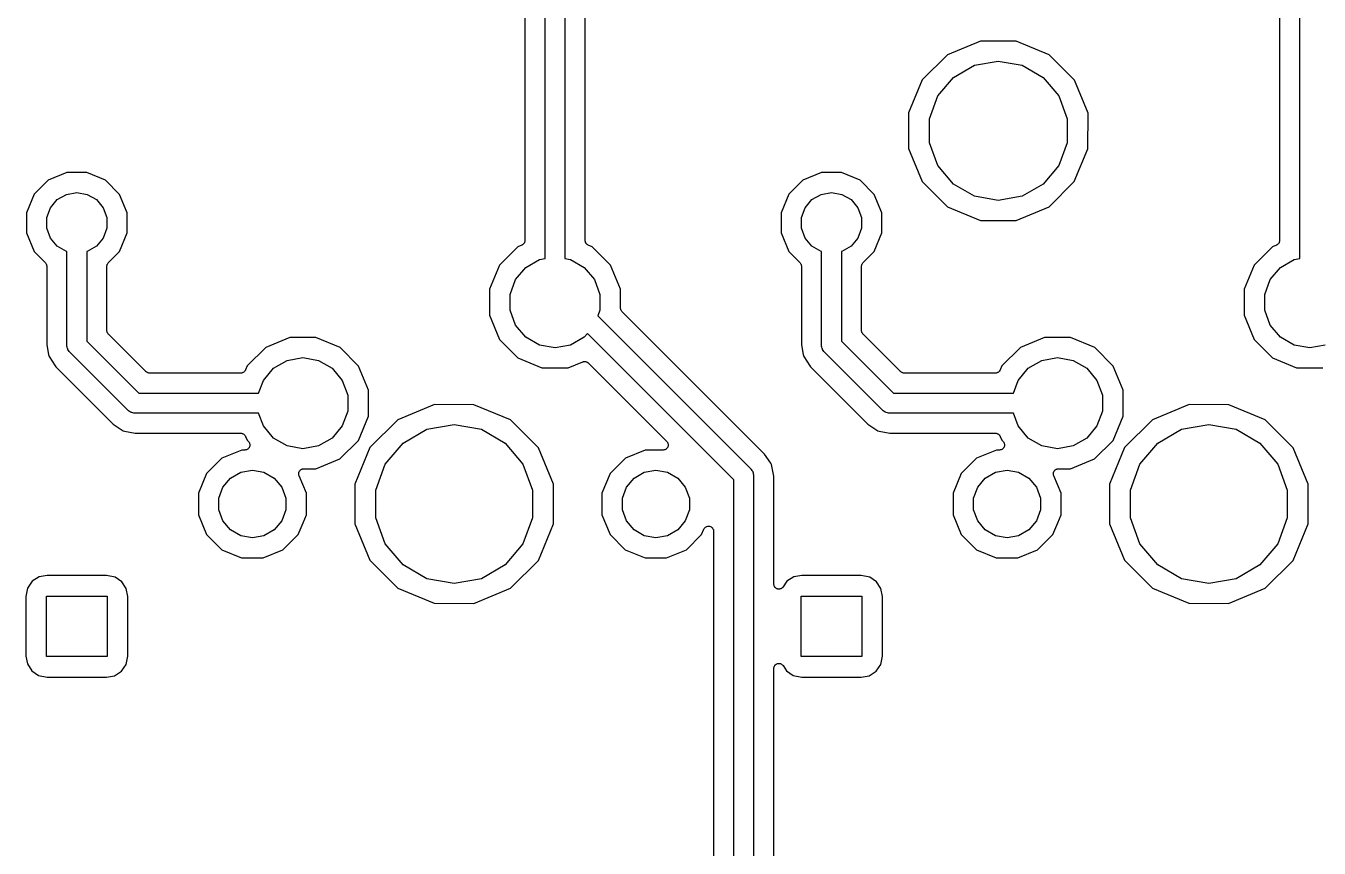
# Model space of a CAD drawing. Extents: x 30 to 169, y -146 to -30.
# Drawn here: x 57.72 to 90.28, y -87.67 to -66.96 of the extents above; entities that cross this region are included whole.
import ezdxf

# ---------------------------------------------------------------- set-up
doc = ezdxf.new("R2010")
doc.units = 0
doc.header["$MEASUREMENT"] = 0
doc.layers.add('BLACK', color=7, linetype='CONTINUOUS')

msp = doc.modelspace()

# ---------------------------------------------------------------- linework, layer by layer
at = {"layer": 'Black'}
for p, q in [((89.79, -72.8167), (89.79, -62.1436)), ((71.29, -64.04), (71.29, -72.8167)), ((71.798, -70.0723), (71.798, -64.0525)), ((70.79, -72.8167), (70.79, -64.1436)), ((70.282, -66.3437), (70.282, -72.3619)), ((89.282, -66.3437), (89.282, -72.3619)), ((81.7528, -67.3416), (80.9226, -67.6846)), ((82.6511, -67.3424), (81.7528, -67.3416)), ((83.4807, -67.6869), (82.6511, -67.3424)), ((80.9226, -67.6846), (80.2869, -68.3193)), ((84.1154, -68.3226), (83.4807, -67.6869)), ((81.0708, -68.2543), (81.5992, -67.9493)), ((81.5992, -67.9493), (82.2, -67.8433)), ((82.2, -67.8433), (82.8008, -67.9493)), ((82.8008, -67.9493), (83.3292, -68.2543)), ((80.2869, -68.3193), (79.9424, -69.1489)), ((80.6787, -68.7217), (81.0708, -68.2543)), ((83.3292, -68.2543), (83.7213, -68.7217)), ((84.4584, -69.1528), (84.1154, -68.3226)), ((80.47, -69.295), (80.6787, -68.7217)), ((83.7213, -68.7217), (83.93, -69.295)), ((79.9424, -69.1489), (79.9416, -70.0472)), ((80.47, -69.905), (80.47, -69.295)), ((83.93, -69.295), (83.93, -69.905)), ((84.4576, -70.0511), (84.4584, -69.1528)), ((80.6787, -70.4783), (80.47, -69.905)), ((83.93, -69.905), (83.7213, -70.4783)), ((71.798, -72.1967), (71.798, -70.0723)), ((79.9416, -70.0472), (80.2846, -70.8774)), ((84.1131, -70.8807), (84.4576, -70.0511)), ((58.7485, -70.6498), (58.2815, -70.8427)), ((59.2537, -70.6502), (58.7485, -70.6498)), ((59.7203, -70.844), (59.2537, -70.6502)), ((77.7485, -70.6498), (77.2815, -70.8427)), ((78.2537, -70.6502), (77.7485, -70.6498)), ((78.7203, -70.844), (78.2537, -70.6502)), ((81.0708, -70.9457), (80.6787, -70.4783)), ((83.7213, -70.4783), (83.3292, -70.9457)), ((58.2815, -70.8427), (57.924, -71.1997)), ((60.0773, -71.2015), (59.7203, -70.844)), ((77.2815, -70.8427), (76.924, -71.1997)), ((79.0773, -71.2015), (78.7203, -70.844)), ((80.2846, -70.8774), (80.9193, -71.5131)), ((81.5992, -71.2507), (81.0708, -70.9457)), ((83.3292, -70.9457), (82.8008, -71.2507)), ((83.4774, -71.5154), (84.1131, -70.8807)), ((57.924, -71.1997), (57.7302, -71.6663)), ((58.5083, -71.334), (58.7384, -71.2012)), ((58.7384, -71.2012), (59, -71.1551)), ((59, -71.1551), (59.2616, -71.2012)), ((59.2616, -71.2012), (59.4917, -71.334)), ((60.2702, -71.6685), (60.0773, -71.2015)), ((76.924, -71.1997), (76.7302, -71.6663)), ((77.5083, -71.334), (77.7384, -71.2012)), ((77.7384, -71.2012), (78, -71.1551)), ((78, -71.1551), (78.2616, -71.2012)), ((78.2616, -71.2012), (78.4917, -71.334)), ((79.2702, -71.6685), (79.0773, -71.2015)), ((82.2, -71.3567), (81.5992, -71.2507)), ((82.8008, -71.2507), (82.2, -71.3567)), ((58.2467, -71.7872), (58.3376, -71.5375)), ((58.3376, -71.5375), (58.5083, -71.334)), ((59.4917, -71.334), (59.6624, -71.5375)), ((59.6624, -71.5375), (59.7533, -71.7872)), ((77.2467, -71.7872), (77.3376, -71.5375)), ((77.3376, -71.5375), (77.5083, -71.334)), ((78.4917, -71.334), (78.6624, -71.5375)), ((78.6624, -71.5375), (78.7533, -71.7872)), ((80.9193, -71.5131), (81.7489, -71.8576)), ((82.6472, -71.8584), (83.4774, -71.5154)), ((57.7302, -71.6663), (57.7298, -72.1715)), ((58.2467, -72.0528), (58.2467, -71.7872)), ((59.7533, -71.7872), (59.7533, -72.0528)), ((60.2698, -72.1737), (60.2702, -71.6685)), ((76.7302, -71.6663), (76.7298, -72.1715)), ((77.2467, -72.0528), (77.2467, -71.7872)), ((78.7533, -71.7872), (78.7533, -72.0528)), ((79.2698, -72.1737), (79.2702, -71.6685)), ((81.7489, -71.8576), (82.6472, -71.8584)), ((57.7298, -72.1715), (57.9227, -72.6385)), ((58.3376, -72.3025), (58.2467, -72.0528)), ((59.7533, -72.0528), (59.6624, -72.3025)), ((60.076, -72.6403), (60.2698, -72.1737)), ((71.798, -72.3623), (71.798, -72.1967)), ((76.7298, -72.1715), (76.9227, -72.6385)), ((77.3376, -72.3025), (77.2467, -72.0528)), ((78.7533, -72.0528), (78.6624, -72.3025)), ((79.076, -72.6403), (79.2698, -72.1737)), ((58.5083, -72.506), (58.3376, -72.3025)), ((58.7384, -72.6388), (58.5083, -72.506)), ((59.4917, -72.506), (59.2616, -72.6388)), ((59.6624, -72.3025), (59.4917, -72.506)), ((70.106, -72.5195), (69.6412, -72.9836)), ((70.2035, -72.4793), (70.106, -72.5195)), ((70.2106, -72.4747), (70.2035, -72.4793)), ((70.2185, -72.4719), (70.2106, -72.4747)), ((70.2291, -72.463), (70.2185, -72.4719)), ((70.2407, -72.4556), (70.2291, -72.463)), ((70.2458, -72.4489), (70.2407, -72.4556)), ((70.2523, -72.4435), (70.2458, -72.4489)), ((70.2592, -72.4316), (70.2523, -72.4435)), ((70.2676, -72.4206), (70.2592, -72.4316)), ((70.2701, -72.4126), (70.2676, -72.4206)), ((70.2743, -72.4053), (70.2701, -72.4126)), ((70.2767, -72.3917), (70.2743, -72.4053)), ((70.2809, -72.3786), (70.2767, -72.3917)), ((70.282, -72.3619), (70.2805, -72.3702)), ((70.2805, -72.3702), (70.2809, -72.3786)), ((71.7994, -72.3705), (71.798, -72.3623)), ((71.7991, -72.3788), (71.7994, -72.3705)), ((71.8032, -72.392), (71.7991, -72.3788)), ((71.8057, -72.4057), (71.8032, -72.392)), ((71.8098, -72.4129), (71.8057, -72.4057)), ((71.8123, -72.4208), (71.8098, -72.4129)), ((71.8208, -72.4319), (71.8123, -72.4208)), ((71.8277, -72.4439), (71.8208, -72.4319)), ((71.8341, -72.4493), (71.8277, -72.4439)), ((71.8391, -72.4559), (71.8341, -72.4493)), ((71.8508, -72.4633), (71.8391, -72.4559)), ((71.8615, -72.4723), (71.8508, -72.4633)), ((71.8693, -72.4751), (71.8615, -72.4723)), ((71.8763, -72.4796), (71.8693, -72.4751)), ((71.9764, -72.5212), (71.8763, -72.4796)), ((72.4405, -72.986), (71.9764, -72.5212)), ((77.5083, -72.506), (77.3376, -72.3025)), ((77.7384, -72.6388), (77.5083, -72.506)), ((78.4917, -72.506), (78.2616, -72.6388)), ((78.6624, -72.3025), (78.4917, -72.506)), ((89.106, -72.5195), (88.6412, -72.9836)), ((89.2035, -72.4793), (89.106, -72.5195)), ((89.2106, -72.4747), (89.2035, -72.4793)), ((89.2185, -72.4719), (89.2106, -72.4747)), ((89.2291, -72.463), (89.2185, -72.4719)), ((89.2407, -72.4556), (89.2291, -72.463)), ((89.2458, -72.4489), (89.2407, -72.4556)), ((89.2523, -72.4435), (89.2458, -72.4489)), ((89.2592, -72.4316), (89.2523, -72.4435)), ((89.2676, -72.4206), (89.2592, -72.4316)), ((89.2701, -72.4126), (89.2676, -72.4206)), ((89.2743, -72.4053), (89.2701, -72.4126)), ((89.2767, -72.3917), (89.2743, -72.4053)), ((89.2809, -72.3786), (89.2767, -72.3917)), ((89.282, -72.3619), (89.2805, -72.3702)), ((89.2805, -72.3702), (89.2809, -72.3786)), ((57.9227, -72.6385), (58.2049, -72.9211)), ((58.2049, -72.9211), (58.2081, -72.9256)), ((58.2081, -72.9256), (58.2123, -72.9292)), ((58.2123, -72.9292), (58.2206, -72.9436)), ((58.75, -72.6408), (58.7384, -72.6388)), ((58.75, -75), (58.75, -72.6408)), ((59.2616, -72.6388), (59.25, -72.6408)), ((59.25, -72.6408), (59.25, -74.8964)), ((59.7794, -72.9432), (59.7877, -72.9288)), ((59.7877, -72.9288), (59.792, -72.9252)), ((59.792, -72.9252), (59.7953, -72.9206)), ((59.7953, -72.9206), (60.076, -72.6403)), ((70.3025, -73.0411), (70.6476, -72.8418)), ((70.6476, -72.8418), (70.79, -72.8167)), ((71.29, -72.8167), (71.4324, -72.8418)), ((71.4324, -72.8418), (71.7775, -73.0411)), ((76.9227, -72.6385), (77.2049, -72.9211)), ((77.2049, -72.9211), (77.2081, -72.9256)), ((77.2081, -72.9256), (77.2123, -72.9292)), ((77.2123, -72.9292), (77.2206, -72.9436)), ((77.75, -72.6408), (77.7384, -72.6388)), ((77.75, -75), (77.75, -72.6408)), ((78.2616, -72.6388), (78.25, -72.6408)), ((78.25, -72.6408), (78.25, -74.8964)), ((78.7794, -72.9432), (78.7877, -72.9288)), ((78.7877, -72.9288), (78.792, -72.9252)), ((78.792, -72.9252), (78.7953, -72.9206)), ((78.7953, -72.9206), (79.076, -72.6403)), ((89.3025, -73.0411), (89.6476, -72.8418)), ((89.6476, -72.8418), (89.79, -72.8167)), ((58.2206, -72.9436), (58.2301, -72.9573)), ((58.2301, -72.9573), (58.2316, -72.9626)), ((58.2316, -72.9626), (58.2343, -72.9674)), ((58.2343, -72.9674), (58.2372, -72.9838)), ((58.2372, -72.9838), (58.2415, -72.9999)), ((58.2415, -72.9999), (58.241, -73.0054)), ((58.241, -73.0054), (58.242, -73.0108)), ((58.242, -73.0108), (58.242, -74.9875)), ((59.758, -73.0105), (59.759, -73.0049)), ((59.758, -74.6334), (59.758, -73.0105)), ((59.7585, -72.9993), (59.7628, -72.9833)), ((59.759, -73.0049), (59.7585, -72.9993)), ((59.7628, -72.9833), (59.7657, -72.967)), ((59.7657, -72.967), (59.7685, -72.9622)), ((59.7685, -72.9622), (59.7699, -72.9567)), ((59.7699, -72.9567), (59.7794, -72.9432)), ((69.6412, -72.9836), (69.3893, -73.5902)), ((70.0464, -73.3463), (70.3025, -73.0411)), ((71.7775, -73.0411), (72.0336, -73.3463)), ((72.6913, -73.593), (72.4405, -72.986)), ((77.2206, -72.9436), (77.2301, -72.9573)), ((77.2301, -72.9573), (77.2316, -72.9626)), ((77.2316, -72.9626), (77.2343, -72.9674)), ((77.2343, -72.9674), (77.2372, -72.9838)), ((77.2372, -72.9838), (77.2415, -72.9999)), ((77.2415, -72.9999), (77.241, -73.0054)), ((77.241, -73.0054), (77.242, -73.0108)), ((77.242, -73.0108), (77.242, -74.9875)), ((78.758, -73.0105), (78.759, -73.0049)), ((78.758, -74.6334), (78.758, -73.0105)), ((78.7585, -72.9993), (78.7628, -72.9833)), ((78.759, -73.0049), (78.7585, -72.9993)), ((78.7628, -72.9833), (78.7657, -72.967)), ((78.7657, -72.967), (78.7685, -72.9622)), ((78.7685, -72.9622), (78.7699, -72.9567)), ((78.7699, -72.9567), (78.7794, -72.9432)), ((88.6412, -72.9836), (88.3893, -73.5902)), ((89.0464, -73.3463), (89.3025, -73.0411)), ((69.9101, -73.7208), (70.0464, -73.3463)), ((72.0336, -73.3463), (72.1699, -73.7208)), ((88.9101, -73.7208), (89.0464, -73.3463)), ((69.3893, -73.5902), (69.3887, -74.247)), ((69.9101, -74.1192), (69.9101, -73.7208)), ((72.1699, -73.7208), (72.1699, -74.1192)), ((72.6909, -74.0662), (72.6913, -73.593)), ((88.3893, -73.5902), (88.3887, -74.247)), ((88.9101, -74.1192), (88.9101, -73.7208)), ((70.0464, -74.4937), (69.9101, -74.1192)), ((72.1699, -74.1192), (72.1173, -74.2638)), ((72.6918, -74.0717), (72.6909, -74.0662)), ((72.6914, -74.0774), (72.6918, -74.0717)), ((72.6956, -74.0933), (72.6914, -74.0774)), ((72.6985, -74.1096), (72.6956, -74.0933)), ((72.7013, -74.1145), (72.6985, -74.1096)), ((72.7028, -74.12), (72.7013, -74.1145)), ((72.7123, -74.1335), (72.7028, -74.12)), ((72.7205, -74.1478), (72.7123, -74.1335)), ((72.7248, -74.1515), (72.7205, -74.1478)), ((72.7281, -74.1561), (72.7248, -74.1515)), ((76.3171, -77.7452), (72.7281, -74.1561)), ((89.0464, -74.4937), (88.9101, -74.1192)), ((69.3887, -74.247), (69.6395, -74.854)), ((70.3025, -74.7989), (70.0464, -74.4937)), ((72.1173, -74.2638), (75.9668, -78.1132)), ((88.3887, -74.247), (88.6395, -74.854)), ((89.3025, -74.7989), (89.0464, -74.4937)), ((59.759, -74.6389), (59.758, -74.6334)), ((59.7585, -74.6445), (59.759, -74.6389)), ((59.7628, -74.6605), (59.7585, -74.6445)), ((59.7657, -74.6769), (59.7628, -74.6605)), ((59.7685, -74.6817), (59.7657, -74.6769)), ((59.7699, -74.6871), (59.7685, -74.6817)), ((59.7794, -74.7007), (59.7699, -74.6871)), ((59.7877, -74.7151), (59.7794, -74.7007)), ((59.792, -74.7186), (59.7877, -74.7151)), ((59.7952, -74.7232), (59.792, -74.7186)), ((60.7368, -75.6648), (59.7952, -74.7232)), ((64.363, -74.8087), (63.756, -75.0595)), ((65.0198, -74.8093), (64.363, -74.8087)), ((65.6264, -75.0612), (65.0198, -74.8093)), ((69.6395, -74.854), (70.1036, -75.3188)), ((70.6476, -74.9982), (70.3025, -74.7989)), ((71.7775, -74.7989), (71.4324, -74.9982)), ((71.8541, -74.7077), (71.7775, -74.7989)), ((75.54, -78.3936), (71.8541, -74.7077)), ((78.759, -74.6389), (78.758, -74.6334)), ((78.7585, -74.6445), (78.759, -74.6389)), ((78.7628, -74.6605), (78.7585, -74.6445)), ((78.7657, -74.6769), (78.7628, -74.6605)), ((78.7685, -74.6817), (78.7657, -74.6769)), ((78.7699, -74.6871), (78.7685, -74.6817)), ((78.7794, -74.7007), (78.7699, -74.6871)), ((78.7877, -74.7151), (78.7794, -74.7007)), ((78.792, -74.7186), (78.7877, -74.7151)), ((78.7952, -74.7232), (78.792, -74.7186)), ((79.7368, -75.6648), (78.7952, -74.7232)), ((83.363, -74.8087), (82.756, -75.0595)), ((84.0198, -74.8093), (83.363, -74.8087)), ((84.6264, -75.0612), (84.0198, -74.8093)), ((88.6395, -74.854), (89.1036, -75.3188)), ((89.6476, -74.9982), (89.3025, -74.7989)), ((58.242, -74.9875), (58.2904, -75.231)), ((58.7519, -75.0108), (58.75, -75)), ((58.751, -75.0218), (58.7519, -75.0108)), ((58.7594, -75.0533), (58.751, -75.0218)), ((58.7651, -75.0855), (58.7594, -75.0533)), ((58.7706, -75.095), (58.7651, -75.0855)), ((58.7734, -75.1057), (58.7706, -75.095)), ((58.7922, -75.1324), (58.7734, -75.1057)), ((58.8085, -75.1607), (58.7922, -75.1324)), ((58.8169, -75.1678), (58.8085, -75.1607)), ((58.8232, -75.1768), (58.8169, -75.1678)), ((60.2832, -76.6368), (58.8232, -75.1768)), ((59.25, -74.8964), (60.5636, -76.21)), ((63.756, -75.0595), (63.2912, -75.5236)), ((66.0905, -75.526), (65.6264, -75.0612)), ((71.04, -75.0674), (70.6476, -74.9982)), ((71.4324, -74.9982), (71.04, -75.0674)), ((77.242, -74.9875), (77.2904, -75.231)), ((77.7519, -75.0108), (77.75, -75)), ((77.751, -75.0218), (77.7519, -75.0108)), ((77.7594, -75.0533), (77.751, -75.0218)), ((77.7651, -75.0855), (77.7594, -75.0533)), ((77.7706, -75.095), (77.7651, -75.0855)), ((77.7734, -75.1057), (77.7706, -75.095)), ((77.7922, -75.1324), (77.7734, -75.1057)), ((77.8085, -75.1607), (77.7922, -75.1324)), ((77.8169, -75.1678), (77.8085, -75.1607)), ((77.8232, -75.1768), (77.8169, -75.1678)), ((79.2832, -76.6368), (77.8232, -75.1768)), ((78.25, -74.8964), (79.5636, -76.21)), ((82.756, -75.0595), (82.2912, -75.5236)), ((85.0905, -75.526), (84.6264, -75.0612)), ((90.04, -75.0674), (89.6476, -74.9982)), ((90.4324, -74.9982), (90.04, -75.0674)), ((58.2904, -75.231), (58.302, -75.2891)), ((58.302, -75.2891), (58.4587, -75.5237)), ((58.4587, -75.5237), (58.4729, -75.5448)), ((63.2912, -75.5236), (63.2496, -75.6237)), ((63.9525, -75.5811), (64.2976, -75.3818)), ((64.2976, -75.3818), (64.69, -75.3126)), ((64.69, -75.3126), (65.0824, -75.3818)), ((65.0824, -75.3818), (65.4275, -75.5811)), ((66.3413, -76.133), (66.0905, -75.526)), ((70.1036, -75.3188), (70.7102, -75.5707)), ((71.367, -75.5713), (71.7361, -75.4188)), ((71.7361, -75.4188), (71.7442, -75.417)), ((71.7442, -75.417), (71.7517, -75.4135)), ((71.7517, -75.4135), (71.7656, -75.4123)), ((71.7656, -75.4123), (71.7791, -75.4093)), ((71.7791, -75.4093), (71.7874, -75.4104)), ((71.7874, -75.4104), (71.7956, -75.4096)), ((71.7956, -75.4096), (71.8091, -75.4132)), ((71.8091, -75.4132), (71.8229, -75.4151)), ((71.8229, -75.4151), (71.8302, -75.4189)), ((71.8302, -75.4189), (71.8382, -75.421)), ((71.8382, -75.421), (71.8496, -75.429)), ((71.8496, -75.429), (71.862, -75.4355)), ((71.862, -75.4355), (71.8676, -75.4416)), ((71.8676, -75.4416), (71.8744, -75.4463)), ((71.8744, -75.4463), (73.8525, -77.4245)), ((77.2904, -75.231), (77.302, -75.2891)), ((77.302, -75.2891), (77.4587, -75.5237)), ((77.4587, -75.5237), (77.4729, -75.5448)), ((82.2912, -75.5236), (82.2496, -75.6237)), ((82.9525, -75.5811), (83.2976, -75.3818)), ((83.2976, -75.3818), (83.69, -75.3126)), ((83.69, -75.3126), (84.0824, -75.3818)), ((84.0824, -75.3818), (84.4275, -75.5811)), ((85.3413, -76.133), (85.0905, -75.526)), ((89.1036, -75.3188), (89.7102, -75.5707)), ((58.4729, -75.5448), (59.9152, -76.9871)), ((60.7414, -75.668), (60.7368, -75.6648)), ((60.7449, -75.6723), (60.7414, -75.668)), ((60.7593, -75.6806), (60.7449, -75.6723)), ((60.7729, -75.6901), (60.7593, -75.6806)), ((60.7783, -75.6915), (60.7729, -75.6901)), ((60.7831, -75.6943), (60.7783, -75.6915)), ((60.7995, -75.6972), (60.7831, -75.6943)), ((60.8155, -75.7015), (60.7995, -75.6972)), ((60.8211, -75.701), (60.8155, -75.7015)), ((60.8266, -75.702), (60.8211, -75.701)), ((63.1323, -75.702), (60.8266, -75.702)), ((63.1405, -75.7006), (63.1323, -75.702)), ((63.1488, -75.7009), (63.1405, -75.7006)), ((63.162, -75.6968), (63.1488, -75.7009)), ((63.1757, -75.6943), (63.162, -75.6968)), ((63.1829, -75.6902), (63.1757, -75.6943)), ((63.1908, -75.6877), (63.1829, -75.6902)), ((63.2019, -75.6792), (63.1908, -75.6877)), ((63.2139, -75.6723), (63.2019, -75.6792)), ((63.2193, -75.6659), (63.2139, -75.6723)), ((63.2259, -75.6609), (63.2193, -75.6659)), ((63.2333, -75.6492), (63.2259, -75.6609)), ((63.2423, -75.6385), (63.2333, -75.6492)), ((63.2451, -75.6307), (63.2423, -75.6385)), ((63.2496, -75.6237), (63.2451, -75.6307)), ((63.6964, -75.8863), (63.9525, -75.5811)), ((65.4275, -75.5811), (65.6836, -75.8863)), ((70.7102, -75.5707), (71.367, -75.5713)), ((77.4729, -75.5448), (78.9152, -76.9871)), ((79.7414, -75.668), (79.7368, -75.6648)), ((79.7449, -75.6723), (79.7414, -75.668)), ((79.7593, -75.6806), (79.7449, -75.6723)), ((79.7729, -75.6901), (79.7593, -75.6806)), ((79.7783, -75.6915), (79.7729, -75.6901)), ((79.7831, -75.6943), (79.7783, -75.6915)), ((79.7995, -75.6972), (79.7831, -75.6943)), ((79.8155, -75.7015), (79.7995, -75.6972)), ((79.8211, -75.701), (79.8155, -75.7015)), ((79.8266, -75.702), (79.8211, -75.701)), ((82.1323, -75.702), (79.8266, -75.702)), ((82.1405, -75.7006), (82.1323, -75.702)), ((82.1488, -75.7009), (82.1405, -75.7006)), ((82.162, -75.6968), (82.1488, -75.7009)), ((82.1757, -75.6943), (82.162, -75.6968)), ((82.1829, -75.6902), (82.1757, -75.6943)), ((82.1908, -75.6877), (82.1829, -75.6902)), ((82.2019, -75.6792), (82.1908, -75.6877)), ((82.2139, -75.6723), (82.2019, -75.6792)), ((82.2193, -75.6659), (82.2139, -75.6723)), ((82.2259, -75.6609), (82.2193, -75.6659)), ((82.2333, -75.6492), (82.2259, -75.6609)), ((82.2423, -75.6385), (82.2333, -75.6492)), ((82.2451, -75.6307), (82.2423, -75.6385)), ((82.2496, -75.6237), (82.2451, -75.6307)), ((82.6964, -75.8863), (82.9525, -75.5811)), ((84.4275, -75.5811), (84.6836, -75.8863)), ((89.7102, -75.5707), (90.367, -75.5713)), ((63.5785, -76.21), (63.6964, -75.8863)), ((65.6836, -75.8863), (65.8199, -76.2608)), ((66.3407, -76.7898), (66.3413, -76.133)), ((82.5785, -76.21), (82.6964, -75.8863)), ((84.6836, -75.8863), (84.8199, -76.2608)), ((85.3407, -76.7898), (85.3413, -76.133)), ((60.5636, -76.21), (63.5785, -76.21)), ((65.8199, -76.2608), (65.8199, -76.6592)), ((68.0045, -76.4977), (67.0846, -76.8778)), ((68.9998, -76.4985), (68.0045, -76.4977)), ((69.9191, -76.8802), (68.9998, -76.4985)), ((79.5636, -76.21), (82.5785, -76.21)), ((84.8199, -76.2608), (84.8199, -76.6592)), ((87.0045, -76.4977), (86.0846, -76.8778)), ((87.9998, -76.4985), (87.0045, -76.4977)), ((88.9191, -76.8802), (87.9998, -76.4985)), ((60.2922, -76.6431), (60.2832, -76.6368)), ((60.2993, -76.6515), (60.2922, -76.6431)), ((60.3276, -76.6678), (60.2993, -76.6515)), ((60.3543, -76.6866), (60.3276, -76.6678)), ((60.365, -76.6894), (60.3543, -76.6866)), ((60.3745, -76.6949), (60.365, -76.6894)), ((60.4067, -76.7006), (60.3745, -76.6949)), ((60.4382, -76.709), (60.4067, -76.7006)), ((60.4492, -76.7081), (60.4382, -76.709)), ((60.46, -76.71), (60.4492, -76.7081)), ((63.5785, -76.71), (60.46, -76.71)), ((63.6964, -77.0337), (63.5785, -76.71)), ((65.8199, -76.6592), (65.6836, -77.0337)), ((66.0888, -77.3964), (66.3407, -76.7898)), ((79.2922, -76.6431), (79.2832, -76.6368)), ((79.2993, -76.6515), (79.2922, -76.6431)), ((79.3276, -76.6678), (79.2993, -76.6515)), ((79.3543, -76.6866), (79.3276, -76.6678)), ((79.365, -76.6894), (79.3543, -76.6866)), ((79.3745, -76.6949), (79.365, -76.6894)), ((79.4067, -76.7006), (79.3745, -76.6949)), ((79.4382, -76.709), (79.4067, -76.7006)), ((79.4492, -76.7081), (79.4382, -76.709)), ((79.46, -76.71), (79.4492, -76.7081)), ((82.5785, -76.71), (79.46, -76.71)), ((82.6964, -77.0337), (82.5785, -76.71)), ((84.8199, -76.6592), (84.6836, -77.0337)), ((85.0888, -77.3964), (85.3407, -76.7898)), ((59.9152, -76.9871), (60.1709, -77.158)), ((60.1709, -77.158), (60.2023, -77.1642)), ((60.2023, -77.1642), (60.2023, -77.1642)), ((60.2023, -77.1642), (60.4725, -77.218)), ((63.9525, -77.3389), (63.6964, -77.0337)), ((65.6836, -77.0337), (65.4275, -77.3389)), ((67.0846, -76.8778), (66.3802, -77.5809)), ((67.2134, -77.4667), (67.8154, -77.1192)), ((67.8154, -77.1192), (68.5, -76.9985)), ((68.5, -76.9985), (69.1846, -77.1192)), ((69.1846, -77.1192), (69.7865, -77.4667)), ((70.6222, -77.5846), (69.9191, -76.8802)), ((78.9152, -76.9871), (79.1709, -77.158)), ((79.1709, -77.158), (79.2023, -77.1642)), ((79.2023, -77.1642), (79.2023, -77.1642)), ((79.2023, -77.1642), (79.4725, -77.218)), ((82.9525, -77.3389), (82.6964, -77.0337)), ((84.6836, -77.0337), (84.4275, -77.3389)), ((86.0846, -76.8778), (85.3802, -77.5809)), ((86.2134, -77.4667), (86.8154, -77.1192)), ((86.8154, -77.1192), (87.5, -76.9985)), ((87.5, -76.9985), (88.1846, -77.1192)), ((88.1846, -77.1192), (88.7865, -77.4667)), ((89.6222, -77.5846), (88.9191, -76.8802)), ((60.4725, -77.218), (63.1319, -77.218)), ((63.1319, -77.218), (63.1402, -77.2195)), ((63.1402, -77.2195), (63.1486, -77.2191)), ((63.1486, -77.2191), (63.1617, -77.2233)), ((63.1617, -77.2233), (63.1753, -77.2257)), ((63.1753, -77.2257), (63.1826, -77.2299)), ((63.1826, -77.2299), (63.1906, -77.2324)), ((63.1906, -77.2324), (63.2016, -77.2408)), ((63.2016, -77.2408), (63.2135, -77.2477)), ((63.2135, -77.2477), (63.2189, -77.2542)), ((63.2189, -77.2542), (63.2256, -77.2593)), ((63.2256, -77.2593), (63.233, -77.2709)), ((63.233, -77.2709), (63.2419, -77.2815)), ((63.2419, -77.2815), (63.2447, -77.2894)), ((63.2447, -77.2894), (63.2493, -77.2965)), ((63.2493, -77.2965), (63.2895, -77.394)), ((63.2895, -77.394), (63.3197, -77.4242)), ((63.3197, -77.4242), (63.3292, -77.4378)), ((63.3292, -77.4378), (63.3399, -77.4505)), ((63.3399, -77.4505), (63.3418, -77.4558)), ((63.3418, -77.4558), (63.345, -77.4604)), ((63.345, -77.4604), (63.3492, -77.4764)), ((63.3492, -77.4764), (63.3549, -77.492)), ((64.2976, -77.5382), (63.9525, -77.3389)), ((65.4275, -77.3389), (65.0824, -77.5382)), ((65.624, -77.8605), (66.0888, -77.3964)), ((66.7666, -77.9992), (67.2134, -77.4667)), ((69.7865, -77.4667), (70.2334, -77.9992)), ((73.8525, -77.4245), (73.862, -77.4381)), ((73.862, -77.4381), (73.8727, -77.4509)), ((73.8727, -77.4509), (73.8746, -77.4561)), ((73.8746, -77.4561), (73.8778, -77.4606)), ((73.8778, -77.4606), (73.8821, -77.4767)), ((73.8821, -77.4767), (73.8878, -77.4923)), ((79.4725, -77.218), (82.1319, -77.218)), ((82.1319, -77.218), (82.1402, -77.2195)), ((82.1402, -77.2195), (82.1486, -77.2191)), ((82.1486, -77.2191), (82.1617, -77.2233)), ((82.1617, -77.2233), (82.1753, -77.2257)), ((82.1753, -77.2257), (82.1826, -77.2299)), ((82.1826, -77.2299), (82.1906, -77.2324)), ((82.1906, -77.2324), (82.2016, -77.2408)), ((82.2016, -77.2408), (82.2135, -77.2477)), ((82.2135, -77.2477), (82.2189, -77.2542)), ((82.2189, -77.2542), (82.2256, -77.2593)), ((82.2256, -77.2593), (82.233, -77.2709)), ((82.233, -77.2709), (82.2419, -77.2815)), ((82.2419, -77.2815), (82.2447, -77.2894)), ((82.2447, -77.2894), (82.2493, -77.2965)), ((82.2493, -77.2965), (82.2895, -77.394)), ((82.2895, -77.394), (82.3197, -77.4242)), ((82.3197, -77.4242), (82.3292, -77.4378)), ((82.3292, -77.4378), (82.3399, -77.4505)), ((82.3399, -77.4505), (82.3418, -77.4558)), ((82.3418, -77.4558), (82.345, -77.4604)), ((82.345, -77.4604), (82.3492, -77.4764)), ((82.3492, -77.4764), (82.3549, -77.492)), ((83.2976, -77.5382), (82.9525, -77.3389)), ((84.4275, -77.3389), (84.0824, -77.5382)), ((84.624, -77.8605), (85.0888, -77.3964)), ((85.7666, -77.9992), (86.2134, -77.4667)), ((88.7865, -77.4667), (89.2334, -77.9992)), ((63.1509, -77.6409), (62.6513, -77.8473)), ((63.2297, -77.6409), (63.1509, -77.6409)), ((63.2461, -77.6381), (63.2297, -77.6409)), ((63.2626, -77.6366), (63.2461, -77.6381)), ((63.2676, -77.6343), (63.2626, -77.6366)), ((63.2731, -77.6333), (63.2676, -77.6343)), ((63.2875, -77.625), (63.2731, -77.6333)), ((63.3026, -77.618), (63.2875, -77.625)), ((63.3065, -77.6141), (63.3026, -77.618)), ((63.3114, -77.6113), (63.3065, -77.6141)), ((63.322, -77.5986), (63.3114, -77.6113)), ((63.3338, -77.5869), (63.322, -77.5986)), ((63.3361, -77.5818), (63.3338, -77.5869)), ((63.3397, -77.5775), (63.3361, -77.5818)), ((63.3454, -77.5619), (63.3397, -77.5775)), ((63.3525, -77.5469), (63.3454, -77.5619)), ((63.3529, -77.5413), (63.3525, -77.5469)), ((63.3549, -77.5361), (63.3529, -77.5413)), ((63.3549, -77.492), (63.3549, -77.4976)), ((63.3549, -77.4976), (63.3563, -77.503)), ((63.3563, -77.503), (63.3549, -77.5195)), ((63.3549, -77.5195), (63.3549, -77.5361)), ((64.69, -77.6074), (64.2976, -77.5382)), ((65.0824, -77.5382), (64.69, -77.6074)), ((66.3802, -77.5809), (65.9985, -78.5002)), ((71.0023, -78.5045), (70.6222, -77.5846)), ((73.3109, -77.6409), (72.8113, -77.8473)), ((73.7626, -77.6413), (73.3109, -77.6409)), ((73.779, -77.6384), (73.7626, -77.6413)), ((73.7955, -77.6369), (73.779, -77.6384)), ((73.8006, -77.6346), (73.7955, -77.6369)), ((73.806, -77.6336), (73.8006, -77.6346)), ((73.8204, -77.6253), (73.806, -77.6336)), ((73.8355, -77.6183), (73.8204, -77.6253)), ((73.8394, -77.6144), (73.8355, -77.6183)), ((73.8442, -77.6116), (73.8394, -77.6144)), ((73.8549, -77.5989), (73.8442, -77.6116)), ((73.8667, -77.5871), (73.8549, -77.5989)), ((73.8691, -77.5821), (73.8667, -77.5871)), ((73.8726, -77.5779), (73.8691, -77.5821)), ((73.8783, -77.5622), (73.8726, -77.5779)), ((73.8854, -77.5471), (73.8783, -77.5622)), ((73.8858, -77.5416), (73.8854, -77.5471)), ((73.8877, -77.5364), (73.8858, -77.5416)), ((73.8892, -77.5032), (73.8877, -77.5198)), ((73.8877, -77.5198), (73.8877, -77.5364)), ((73.8878, -77.4923), (73.8878, -77.4978)), ((73.8878, -77.4978), (73.8892, -77.5032)), ((76.4711, -77.9756), (76.3171, -77.7452)), ((82.1509, -77.6409), (81.6513, -77.8473)), ((82.2297, -77.6409), (82.1509, -77.6409)), ((82.2461, -77.6381), (82.2297, -77.6409)), ((82.2626, -77.6366), (82.2461, -77.6381)), ((82.2676, -77.6343), (82.2626, -77.6366)), ((82.2731, -77.6333), (82.2676, -77.6343)), ((82.2875, -77.625), (82.2731, -77.6333)), ((82.3026, -77.618), (82.2875, -77.625)), ((82.3065, -77.6141), (82.3026, -77.618)), ((82.3114, -77.6113), (82.3065, -77.6141)), ((82.322, -77.5986), (82.3114, -77.6113)), ((82.3338, -77.5869), (82.322, -77.5986)), ((82.3361, -77.5818), (82.3338, -77.5869)), ((82.3397, -77.5775), (82.3361, -77.5818)), ((82.3454, -77.5619), (82.3397, -77.5775)), ((82.3525, -77.5469), (82.3454, -77.5619)), ((82.3529, -77.5413), (82.3525, -77.5469)), ((82.3549, -77.5361), (82.3529, -77.5413)), ((82.3549, -77.492), (82.3549, -77.4976)), ((82.3549, -77.4976), (82.3563, -77.503)), ((82.3563, -77.503), (82.3549, -77.5195)), ((82.3549, -77.5195), (82.3549, -77.5361)), ((83.69, -77.6074), (83.2976, -77.5382)), ((84.0824, -77.5382), (83.69, -77.6074)), ((85.3802, -77.5809), (84.9985, -78.5002)), ((90.0023, -78.5045), (89.6222, -77.5846)), ((62.6513, -77.8473), (62.2687, -78.2292)), ((64.6224, -78.1513), (64.6314, -78.1407)), ((64.6314, -78.1407), (64.6386, -78.1365)), ((64.6386, -78.1365), (64.6448, -78.1308)), ((64.6448, -78.1308), (64.6576, -78.1256)), ((64.6576, -78.1256), (64.6696, -78.1186)), ((64.6696, -78.1186), (64.6778, -78.1172)), ((64.6778, -78.1172), (64.6855, -78.114)), ((64.6855, -78.114), (64.6994, -78.1134)), ((64.6994, -78.1134), (64.713, -78.111)), ((64.713, -78.111), (65.017, -78.1113)), ((65.017, -78.1113), (65.624, -77.8605)), ((66.5289, -78.6524), (66.7666, -77.9992)), ((70.2334, -77.9992), (70.4711, -78.6524)), ((72.8113, -77.8473), (72.4287, -78.2292)), ((75.9668, -78.1132), (75.9731, -78.1222)), ((75.9731, -78.1222), (75.9815, -78.1293)), ((75.9815, -78.1293), (75.9978, -78.1576)), ((76.488, -78.0009), (76.4711, -77.9756)), ((76.548, -78.3025), (76.488, -78.0009)), ((81.6513, -77.8473), (81.2687, -78.2292)), ((83.6224, -78.1513), (83.6314, -78.1407)), ((83.6314, -78.1407), (83.6386, -78.1365)), ((83.6386, -78.1365), (83.6448, -78.1308)), ((83.6448, -78.1308), (83.6576, -78.1256)), ((83.6576, -78.1256), (83.6696, -78.1186)), ((83.6696, -78.1186), (83.6778, -78.1172)), ((83.6778, -78.1172), (83.6855, -78.114)), ((83.6855, -78.114), (83.6994, -78.1134)), ((83.6994, -78.1134), (83.713, -78.111)), ((83.713, -78.111), (84.017, -78.1113)), ((84.017, -78.1113), (84.624, -77.8605)), ((85.5289, -78.6524), (85.7666, -77.9992)), ((89.2334, -77.9992), (89.4711, -78.6524)), ((62.2687, -78.2292), (62.0613, -78.7285)), ((62.6803, -78.5729), (62.871, -78.3457)), ((62.871, -78.3457), (63.1279, -78.1974)), ((63.1279, -78.1974), (63.42, -78.1458)), ((63.42, -78.1458), (63.7121, -78.1974)), ((63.7121, -78.1974), (63.969, -78.3457)), ((63.969, -78.3457), (64.1597, -78.5729)), ((64.586, -78.2434), (64.5878, -78.2297)), ((64.5878, -78.2516), (64.586, -78.2434)), ((64.5878, -78.2297), (64.5879, -78.2159)), ((64.5878, -78.26), (64.5878, -78.2516)), ((64.5925, -78.273), (64.5878, -78.26)), ((64.5879, -78.2159), (64.5907, -78.208)), ((64.5907, -78.208), (64.5918, -78.1997)), ((64.5918, -78.1997), (64.5982, -78.1874)), ((64.5955, -78.2865), (64.5925, -78.273)), ((64.7791, -78.7309), (64.5955, -78.2865)), ((64.5982, -78.1874), (64.603, -78.1744)), ((64.603, -78.1744), (64.6084, -78.168)), ((64.6084, -78.168), (64.6122, -78.1606)), ((64.6122, -78.1606), (64.6224, -78.1513)), ((72.4287, -78.2292), (72.2213, -78.7285)), ((72.8403, -78.5729), (73.031, -78.3457)), ((73.031, -78.3457), (73.2879, -78.1974)), ((73.2879, -78.1974), (73.58, -78.1458)), ((73.58, -78.1458), (73.8721, -78.1974)), ((73.8721, -78.1974), (74.129, -78.3457)), ((74.129, -78.3457), (74.3197, -78.5729)), ((75.54, -91.8167), (75.54, -78.3936)), ((75.9978, -78.1576), (76.0166, -78.1843)), ((76.0166, -78.1843), (76.0194, -78.195)), ((76.0194, -78.195), (76.0249, -78.2045)), ((76.0249, -78.2045), (76.0306, -78.2367)), ((76.0306, -78.2367), (76.039, -78.2682)), ((76.039, -78.2682), (76.0381, -78.2792)), ((76.0381, -78.2792), (76.04, -78.29)), ((76.04, -78.29), (76.04, -91.8167)), ((76.548, -81.0172), (76.548, -78.3025)), ((81.2687, -78.2292), (81.0613, -78.7285)), ((81.6803, -78.5729), (81.871, -78.3457)), ((81.871, -78.3457), (82.1279, -78.1974)), ((82.1279, -78.1974), (82.42, -78.1458)), ((82.42, -78.1458), (82.7121, -78.1974)), ((82.7121, -78.1974), (82.969, -78.3457)), ((82.969, -78.3457), (83.1597, -78.5729)), ((83.586, -78.2434), (83.5878, -78.2297)), ((83.5878, -78.2516), (83.586, -78.2434)), ((83.5878, -78.2297), (83.5879, -78.2159)), ((83.5878, -78.26), (83.5878, -78.2516)), ((83.5925, -78.273), (83.5878, -78.26)), ((83.5879, -78.2159), (83.5907, -78.208)), ((83.5907, -78.208), (83.5918, -78.1997)), ((83.5918, -78.1997), (83.5982, -78.1874)), ((83.5955, -78.2865), (83.5925, -78.273)), ((83.7791, -78.7309), (83.5955, -78.2865)), ((83.5982, -78.1874), (83.603, -78.1744)), ((83.603, -78.1744), (83.6084, -78.168)), ((83.6084, -78.168), (83.6122, -78.1606)), ((83.6122, -78.1606), (83.6224, -78.1513)), ((62.0613, -78.7285), (62.0609, -79.2691)), ((62.5788, -78.8517), (62.6803, -78.5729)), ((64.1597, -78.5729), (64.2612, -78.8517)), ((64.7787, -79.2715), (64.7791, -78.7309)), ((65.9985, -78.5002), (65.9977, -79.4955)), ((66.5289, -79.3476), (66.5289, -78.6524)), ((70.4711, -78.6524), (70.4711, -79.3476)), ((71.0015, -79.4998), (71.0023, -78.5045)), ((72.2213, -78.7285), (72.2209, -79.2691)), ((72.7388, -78.8517), (72.8403, -78.5729)), ((74.3197, -78.5729), (74.4212, -78.8517)), ((81.0613, -78.7285), (81.0609, -79.2691)), ((81.5788, -78.8517), (81.6803, -78.5729)), ((83.1597, -78.5729), (83.2612, -78.8517)), ((83.7787, -79.2715), (83.7791, -78.7309)), ((84.9985, -78.5002), (84.9977, -79.4955)), ((85.5289, -79.3476), (85.5289, -78.6524)), ((89.4711, -78.6524), (89.4711, -79.3476)), ((90.0015, -79.4998), (90.0023, -78.5045)), ((62.5788, -79.1483), (62.5788, -78.8517)), ((64.2612, -78.8517), (64.2612, -79.1483)), ((72.7388, -79.1483), (72.7388, -78.8517)), ((74.4212, -78.8517), (74.4212, -79.1483)), ((81.5788, -79.1483), (81.5788, -78.8517)), ((83.2612, -78.8517), (83.2612, -79.1483)), ((62.0609, -79.2691), (62.2673, -79.7687)), ((62.6803, -79.4271), (62.5788, -79.1483)), ((62.871, -79.6543), (62.6803, -79.4271)), ((64.1597, -79.4271), (63.969, -79.6543)), ((64.2612, -79.1483), (64.1597, -79.4271)), ((64.6954, -79.4719), (64.7787, -79.2715)), ((66.7666, -80.0008), (66.5289, -79.3476)), ((70.4711, -79.3476), (70.2334, -80.0008)), ((72.2209, -79.2691), (72.4273, -79.7687)), ((72.8403, -79.4271), (72.7388, -79.1483)), ((73.031, -79.6543), (72.8403, -79.4271)), ((74.3197, -79.4271), (74.129, -79.6543)), ((74.4212, -79.1483), (74.3197, -79.4271)), ((81.0609, -79.2691), (81.2673, -79.7687)), ((81.6803, -79.4271), (81.5788, -79.1483)), ((81.871, -79.6543), (81.6803, -79.4271)), ((83.1597, -79.4271), (82.969, -79.6543)), ((83.2612, -79.1483), (83.1597, -79.4271)), ((83.6954, -79.4719), (83.7787, -79.2715)), ((85.7666, -80.0008), (85.5289, -79.3476)), ((89.4711, -79.3476), (89.2334, -80.0008)), ((62.2673, -79.7687), (62.6492, -80.1513)), ((63.1279, -79.8026), (62.871, -79.6543)), ((63.969, -79.6543), (63.7121, -79.8026)), ((64.5713, -79.7708), (64.6954, -79.4719)), ((65.9977, -79.4955), (66.3778, -80.4154)), ((70.6198, -80.4191), (71.0015, -79.4998)), ((72.4273, -79.7687), (72.8092, -80.1513)), ((73.2879, -79.8026), (73.031, -79.6543)), ((74.129, -79.6543), (73.8721, -79.8026)), ((74.7313, -79.7708), (74.7877, -79.635)), ((74.7877, -79.635), (74.7981, -79.6188)), ((74.7981, -79.6188), (74.8077, -79.6021)), ((74.8077, -79.6021), (74.8099, -79.6003)), ((74.8099, -79.6003), (74.8114, -79.5978)), ((74.8114, -79.5978), (74.8267, -79.5861)), ((74.8267, -79.5861), (74.8415, -79.5737)), ((74.8415, -79.5737), (74.8442, -79.5728)), ((74.8442, -79.5728), (74.8465, -79.571)), ((74.8465, -79.571), (74.8648, -79.5652)), ((74.8648, -79.5652), (74.8829, -79.5587)), ((74.8829, -79.5587), (74.8858, -79.5587)), ((74.8858, -79.5587), (74.8885, -79.5578)), ((74.8885, -79.5578), (74.9078, -79.5587)), ((74.9078, -79.5587), (74.9271, -79.5587)), ((74.9271, -79.5587), (74.9297, -79.5596)), ((74.9297, -79.5596), (74.9326, -79.5598)), ((74.9326, -79.5598), (74.9504, -79.5672)), ((74.9504, -79.5672), (74.9685, -79.5737)), ((74.9685, -79.5737), (74.9707, -79.5756)), ((74.9707, -79.5756), (74.9733, -79.5767)), ((74.9733, -79.5767), (74.9875, -79.5897)), ((74.9875, -79.5897), (75.0023, -79.6021)), ((75.0023, -79.6021), (75.0037, -79.6046)), ((75.0037, -79.6046), (75.0058, -79.6065)), ((75.0058, -79.6065), (75.0147, -79.6236)), ((75.0147, -79.6236), (75.0243, -79.6403)), ((75.0243, -79.6403), (75.0248, -79.6431)), ((75.0248, -79.6431), (75.0262, -79.6456)), ((75.0262, -79.6456), (75.0287, -79.6648)), ((75.0287, -79.6648), (75.032, -79.6837)), ((75.032, -79.6837), (75.032, -91.3619)), ((81.2673, -79.7687), (81.6492, -80.1513)), ((82.1279, -79.8026), (81.871, -79.6543)), ((82.969, -79.6543), (82.7121, -79.8026)), ((83.5713, -79.7708), (83.6954, -79.4719)), ((84.9977, -79.4955), (85.3778, -80.4154)), ((89.6198, -80.4191), (90.0015, -79.4998)), ((63.42, -79.8541), (63.1279, -79.8026)), ((63.7121, -79.8026), (63.42, -79.8541)), ((64.1887, -80.1527), (64.5713, -79.7708)), ((67.2134, -80.5332), (66.7666, -80.0008)), ((70.2334, -80.0008), (69.7865, -80.5332)), ((73.58, -79.8541), (73.2879, -79.8026)), ((73.8721, -79.8026), (73.58, -79.8541)), ((74.3487, -80.1527), (74.7313, -79.7708)), ((82.42, -79.8541), (82.1279, -79.8026)), ((82.7121, -79.8026), (82.42, -79.8541)), ((83.1887, -80.1527), (83.5713, -79.7708)), ((86.2134, -80.5332), (85.7666, -80.0008)), ((89.2334, -80.0008), (88.7865, -80.5332)), ((62.6492, -80.1513), (63.1485, -80.3587)), ((63.1485, -80.3587), (63.6891, -80.3591)), ((63.6891, -80.3591), (64.1887, -80.1527)), ((66.3778, -80.4154), (67.0809, -81.1198)), ((69.9154, -81.1222), (70.6198, -80.4191)), ((72.8092, -80.1513), (73.3085, -80.3587)), ((73.3085, -80.3587), (73.8491, -80.3591)), ((73.8491, -80.3591), (74.3487, -80.1527)), ((81.6492, -80.1513), (82.1485, -80.3587)), ((82.1485, -80.3587), (82.6891, -80.3591)), ((82.6891, -80.3591), (83.1887, -80.1527)), ((85.3778, -80.4154), (86.0809, -81.1198)), ((88.9154, -81.1222), (89.6198, -80.4191)), ((67.8154, -80.8808), (67.2134, -80.5332)), ((69.7865, -80.5332), (69.1846, -80.8808)), ((86.8154, -80.8808), (86.2134, -80.5332)), ((88.7865, -80.5332), (88.1846, -80.8808)), ((57.8769, -80.9468), (57.7609, -81.1165)), ((58.0505, -80.8351), (57.8769, -80.9468)), ((58.2498, -80.7976), (58.0505, -80.8351)), ((59.7493, -80.7976), (58.2498, -80.7976)), ((59.9635, -80.8409), (59.7493, -80.7976)), ((60.1332, -80.9569), (59.9635, -80.8409)), ((60.2449, -81.1305), (60.1332, -80.9569)), ((68.5, -81.0015), (67.8154, -80.8808)), ((69.1846, -80.8808), (68.5, -81.0015)), ((76.5491, -81.0234), (76.548, -81.0172)), ((76.5486, -81.0297), (76.5491, -81.0234)), ((76.5529, -81.045), (76.5486, -81.0297)), ((76.5557, -81.0606), (76.5529, -81.045)), ((76.5588, -81.0661), (76.5557, -81.0606)), ((76.5605, -81.0722), (76.5588, -81.0661)), ((76.5698, -81.0851), (76.5605, -81.0722)), ((76.8769, -80.9468), (76.7799, -81.0888)), ((77.0505, -80.8351), (76.8769, -80.9468)), ((77.2498, -80.7976), (77.0505, -80.8351)), ((78.7493, -80.7976), (77.2498, -80.7976)), ((78.9635, -80.8409), (78.7493, -80.7976)), ((79.1332, -80.9569), (78.9635, -80.8409)), ((79.2449, -81.1305), (79.1332, -80.9569)), ((87.5, -81.0015), (86.8154, -80.8808)), ((88.1846, -80.8808), (87.5, -81.0015)), ((57.7609, -81.1165), (57.7176, -81.3307)), ((57.7176, -81.3307), (57.7176, -82.8302)), ((58.238, -82.842), (58.238, -81.318)), ((58.238, -81.318), (59.762, -81.318)), ((59.762, -81.318), (59.762, -82.842)), ((60.2824, -81.3298), (60.2449, -81.1305)), ((60.2824, -82.8293), (60.2824, -81.3298)), ((67.0809, -81.1198), (68.0002, -81.5015)), ((68.9955, -81.5023), (69.9154, -81.1222)), ((76.5777, -81.0988), (76.5698, -81.0851)), ((76.5825, -81.1029), (76.5777, -81.0988)), ((76.5862, -81.108), (76.5825, -81.1029)), ((76.5993, -81.117), (76.5862, -81.108)), ((76.6115, -81.1272), (76.5993, -81.117)), ((76.6174, -81.1293), (76.6115, -81.1272)), ((76.6226, -81.1329), (76.6174, -81.1293)), ((76.638, -81.1368), (76.6226, -81.1329)), ((76.6529, -81.1423), (76.638, -81.1368)), ((76.6593, -81.1423), (76.6529, -81.1423)), ((76.6654, -81.1438), (76.6593, -81.1423)), ((76.6812, -81.1423), (76.6654, -81.1438)), ((76.6971, -81.1423), (76.6812, -81.1423)), ((76.703, -81.1401), (76.6971, -81.1423)), ((76.7093, -81.1395), (76.703, -81.1401)), ((76.7236, -81.1326), (76.7093, -81.1395)), ((76.7385, -81.1272), (76.7236, -81.1326)), ((76.7433, -81.1231), (76.7385, -81.1272)), ((76.749, -81.1204), (76.7433, -81.1231)), ((76.7601, -81.109), (76.749, -81.1204)), ((76.7723, -81.0988), (76.7601, -81.109)), ((76.7754, -81.0933), (76.7723, -81.0988)), ((76.7799, -81.0888), (76.7754, -81.0933)), ((77.238, -82.842), (77.238, -81.318)), ((77.238, -81.318), (78.762, -81.318)), ((78.762, -81.318), (78.762, -82.842)), ((79.2824, -81.3298), (79.2449, -81.1305)), ((79.2824, -82.8293), (79.2824, -81.3298)), ((86.0809, -81.1198), (87.0002, -81.5015)), ((87.9955, -81.5023), (88.9154, -81.1222)), ((68.0002, -81.5015), (68.9955, -81.5023)), ((87.0002, -81.5015), (87.9955, -81.5023)), ((57.7176, -82.8302), (57.7551, -83.0295)), ((59.762, -82.842), (58.238, -82.842)), ((60.2391, -83.0435), (60.2824, -82.8293)), ((76.6191, -83.027), (76.6259, -83.0226)), ((76.6259, -83.0226), (76.6397, -83.0195)), ((76.6397, -83.0195), (76.6529, -83.0147)), ((76.6529, -83.0147), (76.661, -83.0147)), ((76.661, -83.0147), (76.6689, -83.0129)), ((76.6689, -83.0129), (76.6829, -83.0147)), ((76.6829, -83.0147), (76.6971, -83.0147)), ((76.6971, -83.0147), (76.7046, -83.0174)), ((76.7046, -83.0174), (76.7126, -83.0184)), ((76.7126, -83.0184), (76.7252, -83.0249)), ((76.7252, -83.0249), (76.7385, -83.0297)), ((78.762, -82.842), (77.238, -82.842)), ((79.2391, -83.0435), (79.2824, -82.8293)), ((57.7551, -83.0295), (57.8668, -83.2031)), ((57.8668, -83.2031), (58.0365, -83.3191)), ((58.0365, -83.3191), (58.2507, -83.3624)), ((59.7502, -83.3624), (59.9495, -83.3249)), ((59.9495, -83.3249), (60.1231, -83.2132)), ((60.1231, -83.2132), (60.2391, -83.0435)), ((76.548, -83.1397), (76.5494, -83.1318)), ((76.548, -91.3623), (76.548, -83.1397)), ((76.549, -83.1237), (76.5532, -83.1102)), ((76.5494, -83.1318), (76.549, -83.1237)), ((76.5532, -83.1102), (76.5557, -83.0963)), ((76.5557, -83.0963), (76.5597, -83.0893)), ((76.5597, -83.0893), (76.5621, -83.0816)), ((76.5621, -83.0816), (76.5706, -83.0703)), ((76.5706, -83.0703), (76.5777, -83.0581)), ((76.5777, -83.0581), (76.5839, -83.0529)), ((76.5839, -83.0529), (76.5888, -83.0465)), ((76.5888, -83.0465), (76.6007, -83.0388)), ((76.6007, -83.0388), (76.6115, -83.0297)), ((76.6115, -83.0297), (76.6191, -83.027)), ((76.7385, -83.0297), (76.7447, -83.0349)), ((76.7447, -83.0349), (76.7519, -83.0386)), ((76.7519, -83.0386), (76.7615, -83.049)), ((76.7615, -83.049), (76.7723, -83.0581)), ((76.7723, -83.0581), (76.7763, -83.0651)), ((76.7763, -83.0651), (76.7818, -83.071)), ((76.7818, -83.071), (76.8668, -83.2031)), ((76.8668, -83.2031), (77.0365, -83.3191)), ((77.0365, -83.3191), (77.2507, -83.3624)), ((78.7502, -83.3624), (78.9495, -83.3249)), ((78.9495, -83.3249), (79.1231, -83.2132)), ((79.1231, -83.2132), (79.2391, -83.0435)), ((58.2507, -83.3624), (59.7502, -83.3624)), ((77.2507, -83.3624), (78.7502, -83.3624))]:
    msp.add_line(p, q, dxfattribs=at)

doc.saveas('drawing.dxf')
